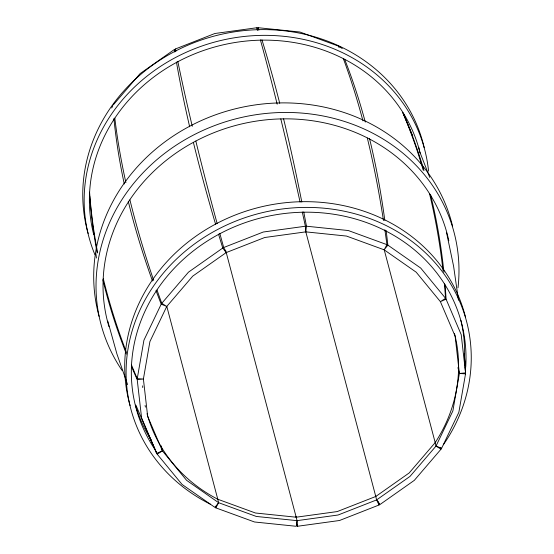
<?xml version="1.0" encoding="UTF-8"?>
<svg xmlns="http://www.w3.org/2000/svg" width="554" height="554" viewBox="0 0 554 554"><rect width="100%" height="100%" fill="white"/><g stroke="black" fill="none" stroke-linecap="round" stroke-linejoin="round"><path stroke-width="0.83" d="M257.769 30.11L258.074 27.7L299.887 32.014L338.542 46.127A2887.026 779.319 -67.5 0 1 339.145 47.672M303.751 211.967A2887.026 403.167 -86.4 0 1 306.459 226.219L305.753 231.863L264.715 237.507L226.177 252.596L192.757 276.121L166.747 306.466L149.912 341.569L143.403 379.033L147.655 416.31L162.391 450.859L186.594 480.325L218.622 502.693L256.287 516.446L297.034 520.649L338.072 515.012L376.609 499.916L410.022 476.392L436.033 446.046L452.867 410.943L459.384 373.479L455.125 336.202L440.395 301.653L416.192 272.194L384.164 249.819L346.492 236.066L305.753 231.863L305.386 226.233A2887.026 193.72 84.4 0 0 302.276 211.995M296.009 516.446L297.034 520.649L296.321 526.3L254.508 521.986L215.845 507.873A2887.026 779.319 -67.5 0 1 215.243 506.328M131.513 366.519A2887.026 1223.1 -3.8 0 0 137.226 379.635L143.403 379.033L137.247 378.652L143.929 340.198L161.207 304.174A2887.026 962.374 28.2 0 1 155.999 290.552M465.152 366.997A2887.026 1170.879 7.2 0 1 465.533 373.867L458.857 412.315L441.58 448.345L436.033 446.046L435.215 442.688M111.714 107.961L112.815 105.655M215.845 507.873L218.622 502.693L217.597 498.489M384.85 229.744A2887.026 779.319 -67.5 0 1 386.934 244.646L384.164 249.819L387.855 245.117A2887.026 934.591 -57.6 0 0 386.152 230.589M218.622 502.693L214.924 507.395L182.058 484.431L157.218 454.197A2887.026 1156.101 -36.7 0 1 150.709 439.301M113.383 104.796L140.072 73.647L174.365 49.507L175.826 51.46A2887.026 236.288 66.3 0 1 175.32 49.008L214.869 33.503L256.994 27.721A2887.026 193.72 84.4 0 1 257.665 30.124M161.207 304.174L166.747 306.466L161.775 303.308L188.471 272.166L222.763 248.026A2887.026 443.782 57.2 0 1 218.546 234.162M454.502 333.577A158.873 143.514 -13.7 0 1 435.195 442.604L409.184 472.95L375.771 496.474L337.234 511.571L296.189 517.207L255.449 513.004L217.784 499.251A158.873 143.514 -13.7 0 1 147.039 413.686M440.846 447.556A2887.026 812.427 38.2 0 1 441.005 449.204L414.316 480.353L380.023 504.493L376.609 499.916L375.584 495.712M157.218 454.197L162.391 450.859L161.159 445.811M444.356 283.641A2887.026 1156.101 -36.7 0 1 445.561 298.322L440.395 301.653L446.081 299.167A2887.026 1215.594 -25.8 0 0 445.077 284.818M148.652 434.959A2887.026 1215.594 -25.8 0 0 156.706 453.345L162.391 450.859M225.561 250.076L226.177 252.596L223.712 247.513L263.261 232.022L305.386 226.233M378.424 501.73A2887.026 236.288 66.3 0 1 379.068 504.992L339.519 520.497L297.401 526.279A2887.026 193.72 84.4 0 1 296.501 523.073M457.943 367.593L459.384 373.479L465.568 372.877A2887.026 1223.1 -3.8 0 0 464.314 353.57M459.384 373.479L465.54 373.867M306.466 226.212L348.279 230.526L386.934 244.646M436.033 446.046L441.012 449.204M339.464 46.605L342.261 48.558M387.855 245.117L420.728 268.081L445.568 298.315M222.763 248.026L226.177 252.596M175.32 49.001L176.02 50.449M376.609 499.916L379.075 504.999M403.063 113.258L412.806 136.104M446.081 299.167L461.205 334.623L465.568 372.877M156.699 453.352L141.582 417.896L137.212 379.635M135.959 405.279L149.933 438.048M419.759 151.844L429.724 177.377M127.614 384.649L116.936 353.992L107.795 321.133M384.206 249.722L435.195 442.604M305.794 231.766L375.771 496.474M226.219 252.499L296.189 517.207M166.796 306.369L217.784 499.251M446.6 232.867L453.608 266.273L458.477 300.206M95.911 253.794L96.458 258.046M297.034 520.649L297.401 526.279M256.994 27.721L257.098 29.32M154.22 448.38A168.215 151.955 -13.7 0 1 259.833 218.186A168.215 151.955 -13.7 0 1 465.706 367.226M460.88 320.274A168.215 151.955 -13.7 0 1 464.55 356.416M150.986 439.786A168.215 151.955 -13.7 0 1 135.418 405.071M210.541 504.299A173.478 156.706 -13.7 0 1 151.498 289.119A173.478 156.706 -13.7 0 1 390.792 227.95A173.478 156.706 -13.7 0 1 443.345 444.793M130.079 405.549A173.478 156.706 -13.7 0 1 256.765 207.972A173.478 156.706 -13.7 0 1 465.561 317.262M99.097 316.355A182.425 164.794 -13.7 0 1 233.975 109.152A182.425 164.794 -13.7 0 1 452.542 226.039M122.025 370.363A182.425 164.794 -13.7 0 1 238.116 118.258A182.425 164.794 -13.7 0 1 457.999 287.803M108.944 326.618A175.389 158.437 -13.7 0 1 238.4 124.74A175.389 158.437 -13.7 0 1 448.816 240.734M93.737 234.619A168.215 151.955 -13.7 0 1 219.73 45.657A168.215 151.955 -13.7 0 1 420.133 153.119M418.734 147.385A168.215 151.955 -13.7 0 1 419.323 149.899M94.859 254.584A173.478 156.706 -13.7 0 1 218.518 41.058A173.478 156.706 -13.7 0 1 428.574 171.165M88.134 233.49A173.478 156.706 -13.7 0 1 216.192 35.56A173.478 156.706 -13.7 0 1 424.219 147.676M161.782 303.315A2887.026 812.427 38.2 0 1 156.99 289.964M153.68 280.414A2887.026 812.427 38.2 0 1 129.92 199.897M125.903 182.633A2887.026 812.427 38.2 0 1 114.81 118.099M215.665 224.502A2887.026 443.782 57.2 0 1 193.381 142.371M189.662 126.797A2887.026 443.782 57.2 0 1 176.456 62.103M174.766 52.007A2887.026 443.782 57.2 0 1 174.371 49.514M464.543 358.41A2887.026 1170.879 7.2 0 1 465.041 365.28M344.636 59.243A2887.026 934.591 -57.6 0 1 365.287 122.081M369.49 138.445A2887.026 934.591 -57.6 0 1 384.829 220.471M402.689 112.33A2887.026 1156.101 -36.7 0 1 423.201 170.078M429.537 193.796A2887.026 1156.101 -36.7 0 1 443.048 270.83M137.254 378.652A2887.026 1170.879 7.2 0 1 131.554 365.141M126.506 352.434A2887.026 1170.879 7.2 0 1 103.328 278.787M97.559 252.319A2887.026 1170.879 7.2 0 1 89.582 192.155M152.488 281.003A2887.026 962.374 28.2 0 1 128.265 201.296M124.29 184.004A2887.026 962.374 28.2 0 1 113.909 118.473M258.067 27.707A2887.026 403.167 -86.4 0 1 258.843 30.103M261.924 39.84A2887.026 403.167 -86.4 0 1 279.728 103.328M283.593 118.868A2887.026 403.167 -86.4 0 1 301.812 202.058M343.314 58.558A2887.026 779.319 -67.5 0 1 362.953 120.869M367.323 138.043A2887.026 779.319 -67.5 0 1 383.472 220.547M223.712 247.52A2887.026 236.288 66.3 0 1 219.841 233.469M217.182 223.691A2887.026 236.288 66.3 0 1 195.825 141.055M192.273 126.305A2887.026 236.288 66.3 0 1 177.813 61.376M260.38 39.867A2887.026 193.72 84.4 0 1 277.18 104.18M280.809 118.916A2887.026 193.72 84.4 0 1 300.088 202.085M403.464 113.639A2887.026 1215.594 -25.8 0 1 424.004 170.556M430.458 194.316A2887.026 1215.594 -25.8 0 1 443.92 272.27M126.457 354.131A2887.026 1223.1 -3.8 0 1 102.85 279.673M97.172 253.088A2887.026 1223.1 -3.8 0 1 89.741 196.234M145.432 407.1A158.873 143.514 -13.7 0 1 145.086 405.424M142.745 387.565A158.873 143.514 -13.7 0 1 142.655 385.847"/></g></svg>
